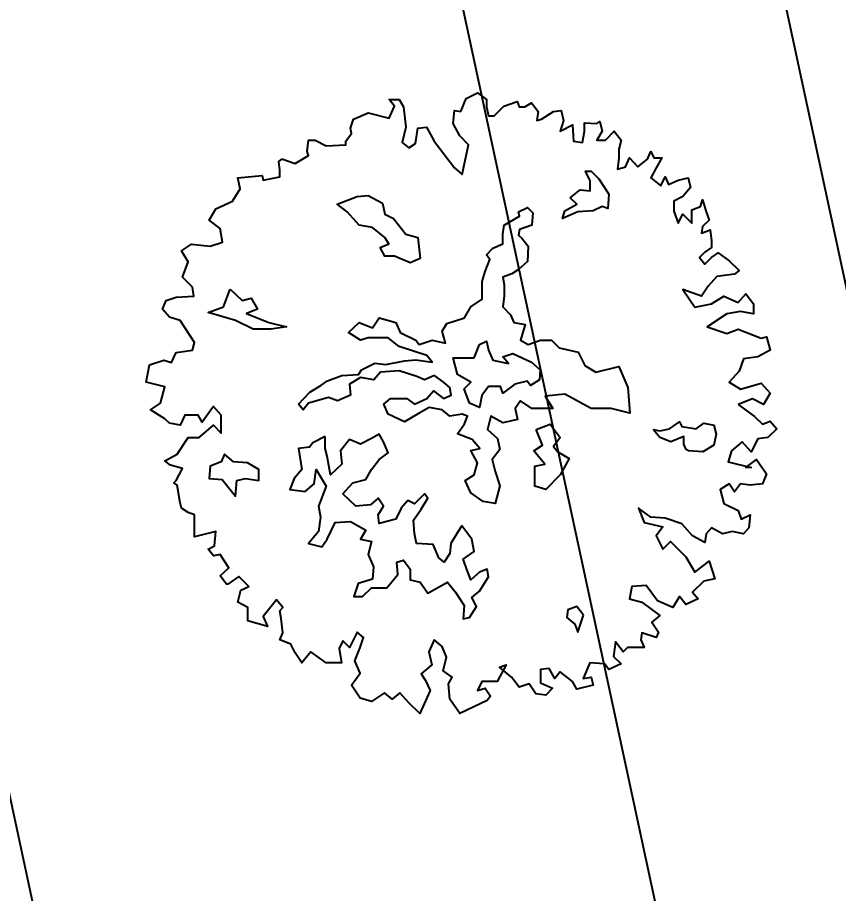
# Model space of a CAD drawing. Header units: inches. Extents: x -48022 to 80112, y -8164 to 5118.
# Drawn here: x 64236.1 to 64485.6, y 1050.1 to 1316.2 of the extents above; entities that cross this region are included whole.
import ezdxf
from ezdxf.xclip import XClip

# ---------------------------------------------------------------- set-up
doc = ezdxf.new("R2010")
doc.units = ezdxf.units.IN
doc.header["$LTSCALE"] = 10
doc.header["$XCLIPFRAME"] = 0
doc.header["$PDMODE"] = 32
doc.linetypes.add('Amconstr', pattern=[9999, 9999, 0])
for name, color, linetype in [('06--LINE-2', 2, 'Continuous'), ('1_DIM', 1, 'Continuous'), ('roads & footpath', 161, 'Continuous'), ('trees', 109, 'Continuous')]:
    doc.layers.add(name, color=color, linetype=linetype)
doc.styles.get("Standard").update_dxf_attribs({"font": 'sanss___.ttf'})
doc.dimstyles.new('STANDARD_WS', dxfattribs={"dimscale": 180, "dimtxt": 0.18, "dimasz": 0.0625, "dimexe": 0.1875, "dimexo": 0.0625, "dimgap": 0.09375, "dimtad": 0, "dimdec": 0, "dimzin": 3, "dimdsep": 46, "dimlunit": 4, "dimtxsty": 'Standard', "dimblk": 'DOT', "dimcen": 0.09375, "dimadec": 3, "dimazin": 0, "dimtfac": 1, "dimtdec": 0, "dimtofl": 0, "dimtmove": 1, "dimatfit": 3, "dimldrblk": 'CLOSED', "dimfxl": 0, "dimfrac": 2, "dimtolj": 1, "dimtzin": 3, "dimarcsym": 0})

# ---------------------------------------------------------------- blocks, each defined once
blk = doc.blocks.new('Arpls006')
at = {"color": 0, "linetype": 'ByBlock'}
for points in [[(0.4467, -0.0098), (0.4731, -0.0295), (0.4861, -0.0419), (0.4985, -0.0367), (0.5094, -0.0492), (0.4949, -0.0632), (0.4788, -0.0653), (0.4679, -0.0865), (0.4534, -0.0705), (0.4358, -0.085), (0.4306, -0.1026), (0.4679, -0.1119), (0.4591, -0.1119), (0.4767, -0.099), (0.4928, -0.1223), (0.4861, -0.1384), (0.4664, -0.1405), (0.4503, -0.1384), (0.441, -0.1514), (0.4322, -0.1384), (0.4176, -0.1477), (0.4233, -0.1706), (0.4467, -0.1815), (0.4519, -0.196), (0.4664, -0.1887), (0.4643, -0.21), (0.4555, -0.2193), (0.4373, -0.2157), (0.4213, -0.2193), (0.4036, -0.21), (0.3948, -0.2193), (0.3927, -0.2333), (0.373, -0.223), (0.3554, -0.2032), (0.3285, -0.1939), (0.3051, -0.1923), (0.2854, -0.1778), (0.2942, -0.2012), (0.3248, -0.2084), (0.3139, -0.223), (0.3248, -0.2442), (0.3373, -0.2318), (0.3622, -0.2567), (0.3767, -0.2816), (0.4, -0.2639), (0.4088, -0.2925), (0.3912, -0.2961), (0.373, -0.3142), (0.3819, -0.3246), (0.3622, -0.334), (0.3518, -0.321), (0.3409, -0.3391), (0.316, -0.3282), (0.2979, -0.3033), (0.2745, -0.3049), (0.2709, -0.3246), (0.2906, -0.3303), (0.3196, -0.3516), (0.3067, -0.3625), (0.3176, -0.3786), (0.3139, -0.3874), (0.2906, -0.3801), (0.289, -0.391), (0.2942, -0.4035), (0.2818, -0.4035), (0.2673, -0.4035), (0.2605, -0.4107), (0.2481, -0.3946), (0.2445, -0.418), (0.2569, -0.4304), (0.2372, -0.4392), (0.2299, -0.4304), (0.2066, -0.4284), (0.1957, -0.4538), (0.2087, -0.4517), (0.2118, -0.4647), (0.1854, -0.4714), (0.1781, -0.459), (0.1584, -0.4429), (0.1496, -0.4538), (0.1402, -0.4377), (0.1262, -0.4392), (0.1262, -0.461), (0.1459, -0.4698), (0.1351, -0.4807), (0.119, -0.4787), (0.1081, -0.4626), (0.092, -0.4678), (0.0796, -0.4517), (0.0599, -0.4356), (0.0708, -0.432), (0.0563, -0.459), (0.0314, -0.459), (0.0241, -0.4735), (0.0365, -0.4698), (0.0454, -0.4823), (0.0402, -0.4896), (-0.0044, -0.5108), (-0.0205, -0.4875), (-0.0226, -0.4626), (-0.0169, -0.4517), (-0.0314, -0.4413), (-0.0262, -0.4195), (-0.0329, -0.4019), (-0.0459, -0.391), (-0.0547, -0.4107), (-0.0495, -0.432), (-0.0671, -0.4465), (-0.0599, -0.4574), (-0.0526, -0.4735), (-0.0692, -0.5108), (-0.0868, -0.4932), (-0.1014, -0.4771), (-0.1138, -0.4875), (-0.1263, -0.4771), (-0.1475, -0.4911), (-0.1657, -0.4859), (-0.1802, -0.4647), (-0.1657, -0.445), (-0.1745, -0.4252), (-0.1657, -0.4035), (-0.1605, -0.3874), (-0.1708, -0.3786), (-0.1833, -0.4035), (-0.1942, -0.3926), (-0.1999, -0.4055), (-0.1962, -0.4284), (-0.2211, -0.4284), (-0.246, -0.4107), (-0.2605, -0.4284), (-0.2714, -0.4123), (-0.2782, -0.3983), (-0.2963, -0.391), (-0.2911, -0.3801), (-0.2942, -0.3568), (-0.2963, -0.3443), (-0.2911, -0.3391), (-0.3015, -0.3267), (-0.3233, -0.3537), (-0.316, -0.3697), (-0.3482, -0.3604), (-0.3482, -0.3391), (-0.3642, -0.3303), (-0.3591, -0.3106), (-0.3466, -0.3049), (-0.3627, -0.2888), (-0.3803, -0.3013), (-0.3824, -0.3013), (-0.3928, -0.2873), (-0.3788, -0.2748), (-0.3928, -0.253), (-0.4036, -0.2551), (-0.4125, -0.2442), (-0.4021, -0.239), (-0.4, -0.2157), (-0.4342, -0.2245), (-0.4342, -0.2069), (-0.4342, -0.1887), (-0.4446, -0.1851), (-0.4555, -0.1778), (-0.4576, -0.169), (-0.4627, -0.1405), (-0.4679, -0.1368), (-0.4643, -0.1332), (-0.4539, -0.1135), (-0.4736, -0.1083), (-0.4825, -0.1011), (-0.4627, -0.0902), (-0.4446, -0.0632), (-0.427, -0.0632), (-0.4036, -0.0435), (-0.3912, -0.0564), (-0.3912, -0.0274), (-0.4036, -0.0134), (-0.4218, -0.0383), (-0.4285, -0.0274), (-0.4503, -0.0274), (-0.4576, -0.0435), (-0.4752, -0.0404), (-0.4825, -0.0331), (-0.5058, -0.0186), (-0.4897, -0.0077), (-0.4825, 0.0188), (-0.513, 0.026), (-0.5073, 0.0546), (-0.484, 0.0618), (-0.4716, 0.0582), (-0.4643, 0.0743), (-0.4379, 0.0779), (-0.4342, 0.0903), (-0.4415, 0.1012), (-0.4576, 0.1261), (-0.4752, 0.1318), (-0.4861, 0.1443), (-0.4804, 0.1588), (-0.4643, 0.164), (-0.4358, 0.1656), (-0.4379, 0.1801), (-0.4539, 0.1962), (-0.4446, 0.2211), (-0.4555, 0.2392), (-0.4394, 0.2501), (-0.4088, 0.2465), (-0.3891, 0.2532), (-0.3928, 0.275), (-0.4109, 0.289), (-0.4, 0.3072), (-0.3731, 0.3196), (-0.3606, 0.3393), (-0.3642, 0.3575), (-0.3248, 0.3611), (-0.3233, 0.3538), (-0.2963, 0.359), (-0.2963, 0.3699), (-0.2979, 0.3839), (-0.2927, 0.3876), (-0.2911, 0.3876), (-0.2714, 0.3808), (-0.2497, 0.3933), (-0.2517, 0.4), (-0.2497, 0.4182), (-0.2388, 0.4182), (-0.2211, 0.4093), (-0.189, 0.4109), (-0.189, 0.4166), (-0.1802, 0.429), (-0.1817, 0.4379), (-0.1765, 0.4524), (-0.1532, 0.4628), (-0.119, 0.4539), (-0.1102, 0.4737), (-0.119, 0.4845), (-0.1029, 0.4845), (-0.0957, 0.4721), (-0.092, 0.4394), (-0.0977, 0.4145), (-0.0868, 0.4057), (-0.076, 0.413), (-0.0723, 0.4379), (-0.0583, 0.4394), (-0.0459, 0.4166), (-0.0132, 0.3735), (-0.0008, 0.3627), (0.0096, 0.4109), (-0.0044, 0.4254), (-0.0153, 0.4451), (-0.0132, 0.4664), (-0.0029, 0.4648)], [(-0.0029, 0.4648), (0.006, 0.4861), (0.0241, 0.4949), (0.0386, 0.4845), (0.0386, 0.4721), (0.0423, 0.4576), (0.0511, 0.4576), (0.0671, 0.4737), (0.0884, 0.4809), (0.092, 0.4721), (0.1008, 0.4721), (0.1117, 0.4788), (0.1226, 0.4648), (0.1205, 0.4503), (0.1278, 0.4524), (0.1475, 0.4648), (0.1599, 0.4664), (0.1636, 0.4503), (0.1584, 0.4327), (0.1781, 0.4431), (0.1797, 0.4166), (0.1942, 0.4145), (0.1978, 0.4327), (0.1978, 0.4467), (0.2175, 0.4451), (0.2227, 0.4488), (0.2263, 0.4327), (0.2175, 0.4182), (0.2315, 0.4182), (0.246, 0.4327), (0.2569, 0.4182), (0.2533, 0.4036), (0.2533, 0.3896), (0.2512, 0.3715), (0.2642, 0.3751), (0.2709, 0.3896), (0.2839, 0.3751), (0.2999, 0.3876), (0.3051, 0.4), (0.3103, 0.3896), (0.3228, 0.3896), (0.3139, 0.3735), (0.3051, 0.3575), (0.3212, 0.3445), (0.3285, 0.359), (0.3336, 0.3466), (0.3497, 0.3538), (0.3658, 0.3575), (0.3694, 0.3414), (0.357, 0.3269), (0.3425, 0.3196), (0.3425, 0.3035), (0.3497, 0.2838), (0.357, 0.2983), (0.3715, 0.2838), (0.3715, 0.3056), (0.3855, 0.3108), (0.3891, 0.3217), (0.3948, 0.302), (0.4, 0.289), (0.3891, 0.2786), (0.3876, 0.2677), (0.4016, 0.2729), (0.4036, 0.2553), (0.4036, 0.2444), (0.3927, 0.2371), (0.3839, 0.2283), (0.3927, 0.2174), (0.4036, 0.2283), (0.4145, 0.2356), (0.4322, 0.2231), (0.4482, 0.207), (0.441, 0.2013), (0.4124, 0.1977), (0.3979, 0.1816), (0.3876, 0.1656), (0.357, 0.1764), (0.3767, 0.1479), (0.4036, 0.1531), (0.4233, 0.1656), (0.4467, 0.1552), (0.4591, 0.1692), (0.4716, 0.1531), (0.4716, 0.137), (0.4503, 0.1407), (0.4285, 0.137), (0.3964, 0.1158), (0.4285, 0.1049), (0.4467, 0.1121), (0.484, 0.0976), (0.4928, 0.0997), (0.4985, 0.0779), (0.4788, 0.0675), (0.4555, 0.0639), (0.4482, 0.0442), (0.4322, 0.026), (0.4503, 0.0151), (0.484, 0.0245), (0.4985, 0.0084), (0.4876, -0.0098), (0.47, -0.0009), (0.4467, -0.0098)]]:
    blk.add_lwpolyline(points, dxfattribs=at)
for points in [[(0.1745, 0.3251), (0.1907, 0.3379), (0.2068, 0.3361), (0.2068, 0.3523), (0.1995, 0.3681), (0.2087, 0.3681), (0.2211, 0.3556), (0.2373, 0.3306), (0.2355, 0.3075), (0.2263, 0.3108), (0.212, 0.3038), (0.187, 0.302), (0.162, 0.2913), (0.1657, 0.3038), (0.1852, 0.3145)], [(-0.1709, 0.327), (-0.153, 0.3288), (-0.1298, 0.3163), (-0.1262, 0.2983), (-0.1118, 0.2913), (-0.092, 0.2663), (-0.0725, 0.2608), (-0.0689, 0.2267), (-0.085, 0.2197), (-0.11, 0.2304), (-0.1262, 0.2304), (-0.1335, 0.2447), (-0.1192, 0.2502), (-0.1262, 0.2608), (-0.146, 0.277), (-0.1673, 0.2806), (-0.1871, 0.302), (-0.2032, 0.3145)], [(-0.3769, 0.1767), (-0.3571, 0.1587), (-0.3428, 0.1624), (-0.3321, 0.1444), (-0.3501, 0.1374), (-0.3141, 0.1231), (-0.2855, 0.1158), (-0.3105, 0.1121), (-0.3391, 0.1121), (-0.3678, 0.1264), (-0.4125, 0.1389), (-0.3876, 0.1481)], [(0.3089, -0.0507), (0.3196, -0.0525), (0.3357, -0.0491), (0.3518, -0.0382), (0.3555, -0.0455), (0.3787, -0.0491), (0.3911, -0.04), (0.4073, -0.0436), (0.4109, -0.058), (0.4073, -0.076), (0.3893, -0.0866), (0.3662, -0.0848), (0.3625, -0.083), (0.3589, -0.0741), (0.3589, -0.0616), (0.3375, -0.0705), (0.3196, -0.0635)], [(-0.3714, -0.1028), (-0.3857, -0.0903), (-0.3912, -0.1028), (-0.4089, -0.1098), (-0.4107, -0.1296), (-0.3894, -0.1314), (-0.3678, -0.1582), (-0.3659, -0.1333), (-0.3516, -0.1296), (-0.3303, -0.1333), (-0.3303, -0.1153), (-0.3483, -0.1046)], [(0.1962, -0.3515), (0.1852, -0.3372), (0.1709, -0.3426), (0.1691, -0.3551), (0.1818, -0.3658), (0.187, -0.3786)]]:
    blk.add_lwpolyline(points, close=True, dxfattribs=at)
at = {"layer": 'trees', "color": 32, "linetype": 'ByBlock'}
for points in [[(-0.2657, -0.0092), (-0.2477, 0.0103), (-0.2297, 0.021), (-0.2191, 0.0283), (-0.1959, 0.0371), (-0.1688, 0.0389), (-0.1636, 0.0463), (-0.142, 0.0569), (-0.1243, 0.0551), (-0.0939, 0.0606), (-0.0759, 0.0624), (-0.0491, 0.0588), (-0.0579, 0.0694), (-0.0795, 0.0767), (-0.1027, 0.0838), (-0.1207, 0.0981), (-0.153, 0.0981), (-0.1655, 0.0944), (-0.185, 0.1069), (-0.1673, 0.1231), (-0.1457, 0.1142), (-0.135, 0.1304), (-0.1082, 0.1231), (-0.1009, 0.1069), (-0.0759, 0.0944), (-0.0704, 0.0874), (-0.0491, 0.0944), (-0.0275, 0.0892), (-0.0329, 0.1087), (-0.0256, 0.1212), (0.003, 0.1304), (0.0137, 0.1484), (0.0317, 0.1609), (0.0317, 0.1895), (0.0368, 0.2057), (0.0441, 0.2252), (0.0387, 0.2325), (0.0493, 0.2432), (0.0655, 0.2502), (0.0655, 0.2663), (0.0673, 0.2806), (0.0923, 0.295), (0.0908, 0.3023), (0.1051, 0.3093), (0.1139, 0.3005), (0.1121, 0.2806), (0.0923, 0.2736), (0.0908, 0.2645), (0.0959, 0.2593), (0.1066, 0.2468), (0.1051, 0.2215), (0.0908, 0.209), (0.0798, 0.202), (0.0655, 0.1965), (0.0673, 0.184), (0.0673, 0.166), (0.0655, 0.1484), (0.078, 0.1356), (0.0834, 0.1231), (0.1014, 0.1197), (0.0941, 0.0944), (0.1066, 0.0874), (0.1264, 0.0944), (0.1444, 0.0944), (0.1569, 0.0819), (0.1873, 0.0749), (0.198, 0.0533), (0.216, 0.0426), (0.2534, 0.0514), (0.2678, 0.0176), (0.2714, -0.0238), (0.241, -0.0165), (0.2087, -0.0165), (0.1657, 0.0066), (0.1337, 0.0033), (0.1462, -0.0165), (0.1121, -0.0165), (0.0941, -0.004), (0.0853, -0.0165), (0.0889, -0.0345), (0.0655, -0.0397), (0.046, -0.029), (0.0405, -0.0507), (0.0566, -0.065), (0.0603, -0.0827), (0.0478, -0.0988), (0.053, -0.1186), (0.0603, -0.1418), (0.053, -0.1704), (0.0332, -0.1671), (0.0137, -0.1528), (0.0045, -0.1329), (0.0189, -0.1241), (0.0243, -0.1043), (0.0137, -0.0845), (0.028, -0.0811), (0.0155, -0.0668), (-0.008, -0.0577), (0.003, -0.0415), (0.0082, -0.029), (-0.0006, -0.0254), (-0.0204, -0.029), (-0.0329, -0.0184), (-0.0543, -0.0147), (-0.0704, -0.0238), (-0.0939, -0.0382), (-0.1207, -0.0254), (-0.1277, -0.0092), (-0.117, -0.0004), (-0.0902, -0.0004), (-0.0777, -0.0092), (-0.0579, -0.0004), (-0.0473, 0.0121), (-0.0311, -0.0004), (-0.0186, 0.0051), (-0.0204, 0.0176), (-0.0311, 0.0265), (-0.0454, 0.0371), (-0.0616, 0.0301), (-0.0741, 0.0353), (-0.1027, 0.0444), (-0.1332, 0.0426), (-0.1438, 0.0301), (-0.1655, 0.0338), (-0.1831, 0.0228), (-0.1816, 0.0051), (-0.2029, -0.004), (-0.2173, 0.0015), (-0.2495, -0.0077), (-0.2584, -0.0184)], [(0.0189, 0.0658), (0.0277, 0.0871), (0.0387, 0.0926), (0.042, 0.0783), (0.0493, 0.0621), (0.0743, 0.0566), (0.0655, 0.0673), (0.0816, 0.0728), (0.1118, 0.0585), (0.1261, 0.046), (0.1246, 0.0298), (0.1103, 0.021), (0.1048, 0.028), (0.085, 0.0228), (0.0655, 0.0085), (0.0618, 0.0191), (0.042, 0.0191), (0.0313, 0.0048), (0.0277, -0.015), (0.0115, -0.0077), (0.0027, 0.0155), (0.0134, 0.0261), (-0.008, 0.0386), (-0.0153, 0.0658)], [(0.1191, -0.0507), (0.1422, -0.0418), (0.1584, -0.0635), (0.1477, -0.0778), (0.1547, -0.0866), (0.1727, -0.0973), (0.1584, -0.1241), (0.1352, -0.1476), (0.1173, -0.1421), (0.1173, -0.1098), (0.1334, -0.1064), (0.1154, -0.0848), (0.1298, -0.076)], [(-0.2227, -0.0616), (-0.2425, -0.0723), (-0.248, -0.0793), (-0.2657, -0.0811), (-0.2605, -0.1153), (-0.273, -0.1296), (-0.28, -0.1476), (-0.255, -0.1509), (-0.2407, -0.1384), (-0.2371, -0.1153), (-0.2209, -0.1421), (-0.2337, -0.1744), (-0.23, -0.1924), (-0.2337, -0.2155), (-0.2495, -0.2354), (-0.2282, -0.2405), (-0.2194, -0.228), (-0.2066, -0.2012), (-0.1816, -0.1994), (-0.1566, -0.2137), (-0.1655, -0.228), (-0.1478, -0.2317), (-0.153, -0.253), (-0.1441, -0.2728), (-0.146, -0.2927), (-0.1691, -0.2997), (-0.1764, -0.3213), (-0.1621, -0.3213), (-0.1478, -0.307), (-0.1225, -0.307), (-0.1048, -0.2853), (-0.1064, -0.2655), (-0.0957, -0.2622), (-0.085, -0.2765), (-0.085, -0.2942), (-0.0689, -0.2978), (-0.0564, -0.3158), (-0.0439, -0.3085), (-0.0241, -0.2978), (-0.0116, -0.314), (0.0027, -0.3356), (0.0009, -0.357), (0.0115, -0.3551), (0.0225, -0.3372), (0.0152, -0.3228), (0.0277, -0.3122), (0.042, -0.289), (0.0402, -0.2765), (0.0277, -0.2817), (0.0134, -0.2942), (0.0082, -0.2799), (0.0009, -0.2603), (0.0189, -0.2479), (0.0152, -0.228), (-0.0009, -0.2067), (-0.008, -0.2174), (-0.0189, -0.2354), (-0.0204, -0.2512), (-0.0296, -0.2655), (-0.0384, -0.2585), (-0.0476, -0.2369), (-0.0744, -0.2354), (-0.0777, -0.2192), (-0.0795, -0.1976), (-0.0671, -0.1796), (-0.0564, -0.1619), (-0.0619, -0.1546), (-0.0777, -0.1707), (-0.0887, -0.1653), (-0.0994, -0.1781), (-0.1082, -0.1957), (-0.135, -0.203), (-0.1368, -0.1887), (-0.128, -0.1744), (-0.1368, -0.1619), (-0.1493, -0.1726), (-0.1728, -0.1744), (-0.1941, -0.1546), (-0.178, -0.1366), (-0.1566, -0.1314), (-0.1478, -0.1153), (-0.135, -0.0991), (-0.1207, -0.0885), (-0.128, -0.0705), (-0.135, -0.058), (-0.1478, -0.065), (-0.1655, -0.0741), (-0.1834, -0.0668), (-0.1978, -0.0848), (-0.1959, -0.1064), (-0.2139, -0.1241), (-0.2194, -0.0936), (-0.2227, -0.0811)]]:
    blk.add_lwpolyline(points, close=True, dxfattribs=at)
blk = doc.blocks.new('pdf plan')
at = {"color": 250, "linetype": 'Continuous', "lineweight": -2}
for points in [[(329.108, 462.705), (329.108, 444.528), (329.108, 444.528)], [(327.354, 453.707), (382.217, 453.707), (382.217, 453.707)]]:
    blk.add_lwpolyline(points, dxfattribs=at)
blk = doc.blocks.new('_Dot')
at = {"color": 0, "linetype": 'ByBlock', "lineweight": -2}
blk.add_line((-0.5, 0), (-1, 0), dxfattribs=at)
at = {"color": 0, "linetype": 'ByBlock', "const_width": 0.5}
blk.add_lwpolyline([(-0.25, 0, 1), (0.25, 0, 1)], format="xyb", close=True, dxfattribs=at)
blk = doc.blocks.new('*D201')
at = {"layer": '1_DIM', "color": 0, "lineweight": -2, "transparency": 16777216}
blk.add_line((66319.12, -277.29), (66319.12, 641.74), dxfattribs=at)
for start, end in [(90.060638, 95.578407), (96.552079, 102.069847)]:
    blk.add_arc((66319.12, -10021.85), 10629.84, start, end, dxfattribs=at)
at = {"layer": 'Defpoints', "color": 0, "transparency": 16777216}
for p in [(63731.75, 2015.89), (65569.57, 581.53), (64150.66, 66.92), (66319.12, -288.54), (66319.12, -1080.54)]:
    blk.add_point(p, dxfattribs=at)
at = {"layer": '1_DIM', "color": 0, "lineweight": -2, "transparency": 16777216, "xscale": 11.25, "yscale": 11.25, "zscale": 11.25}
for p, rotation in [((66319.12, 607.99), 0.03031924790928877), ((64085.38, 370.64), 192.1001664814439)]:
    blk.add_blockref('_Dot', p, dxfattribs=dict(at, rotation=rotation))
at = {"layer": '1_DIM', "color": 0, "transparency": 16777216, "insert": (65195.96, 548.48), "char_height": 32.4, "attachment_point": 5, "rotation": 6.0652}
blk.add_mtext('\\A1;12.130°', dxfattribs=at)
blk = doc.blocks.new('_Closed')
at = {"color": 0, "linetype": 'ByBlock', "lineweight": -2}
for p, q in [((-1, 0.167), (0, 0)), ((-1, 0.167), (-1, -0.167)), ((0, 0), (-1, -0.167)), ((0, 0), (-1, 0))]:
    blk.add_line(p, q, dxfattribs=at)

msp = doc.modelspace()

# ---------------------------------------------------------------- linework, layer by layer
at = {"layer": '06--LINE-2', "lineweight": -3}
for p, q in [((64093.85, 2610.58), (64545.4, 509.87)), ((64404.27, 1623.29), (64637.76, 537.04))]:
    msp.add_line(p, q, dxfattribs=at)
at = {"layer": 'roads & footpath'}
msp.add_lwpolyline([(56078.48, 46, -0.086639), (62399.14, 558.59, 0.506158), (62568.08, 749.13), (62123.01, 2819.8, -1), (63096.78, 3029.1), (63639.63, 503.45, 0.307294), (63767.91, 380.84, -0.000207), (63783.02, 378.3), (63521.23, 1596.28), (63424.24, 1575.43), (63347.33, 1933.26), (64019.19, 2077.67), (64409.6, 261.27, -0.003337), (64650.59, 210.27, -0.016564), (65835.53, -90.25, 0.206371)], format="xyb", dxfattribs=at)

# ---------------------------------------------------------------- block references
at = {"linetype": 'Amconstr', "lineweight": 25}
ref = msp.add_blockref('pdf plan', (61586.99, 2414.1), dxfattribs=dict(at, xscale=5.131858713091743, yscale=5.131858713091743, zscale=5.131858713091743, rotation=282.2313422511228))
XClip(ref).set_block_clipping_path([(164.4791717222, 449.2939431408), (576.659918646, 448.5683895352), (739.282937211, 285.3718372324), (658.1213050436, 204.4954374036), (528.9983881636, 334.0737409183), (235.5965602188, 334.5902103453), (235.5625337246, 315.2600524106), (164.2434555072, 315.3855939715)])
at = {"layer": 'trees', "xscale": 187.5, "yscale": 187.5, "zscale": 187.5}
msp.add_blockref('Arpls006', (64371.35, 1200.51), dxfattribs=at)

# ---------------------------------------------------------------- dimensions: what is measured, and where the dimension line sits
at = {"layer": '1_DIM'}
dim = msp.add_angular_dim_2l(base=(65569.5702, 581.5268), line1=((64150.6587, 66.9208), (63731.7517, 2015.8874)), line2=((66319.12, -1080.5431), (66319.12, -288.5431)), dimstyle='STANDARD_WS', dxfattribs=at)
dim.commit()
dim.dimension.update_dxf_attribs({"geometry": '*D201', "text_midpoint": (65195.9619, 548.4831)})

doc.saveas('drawing.dxf')
